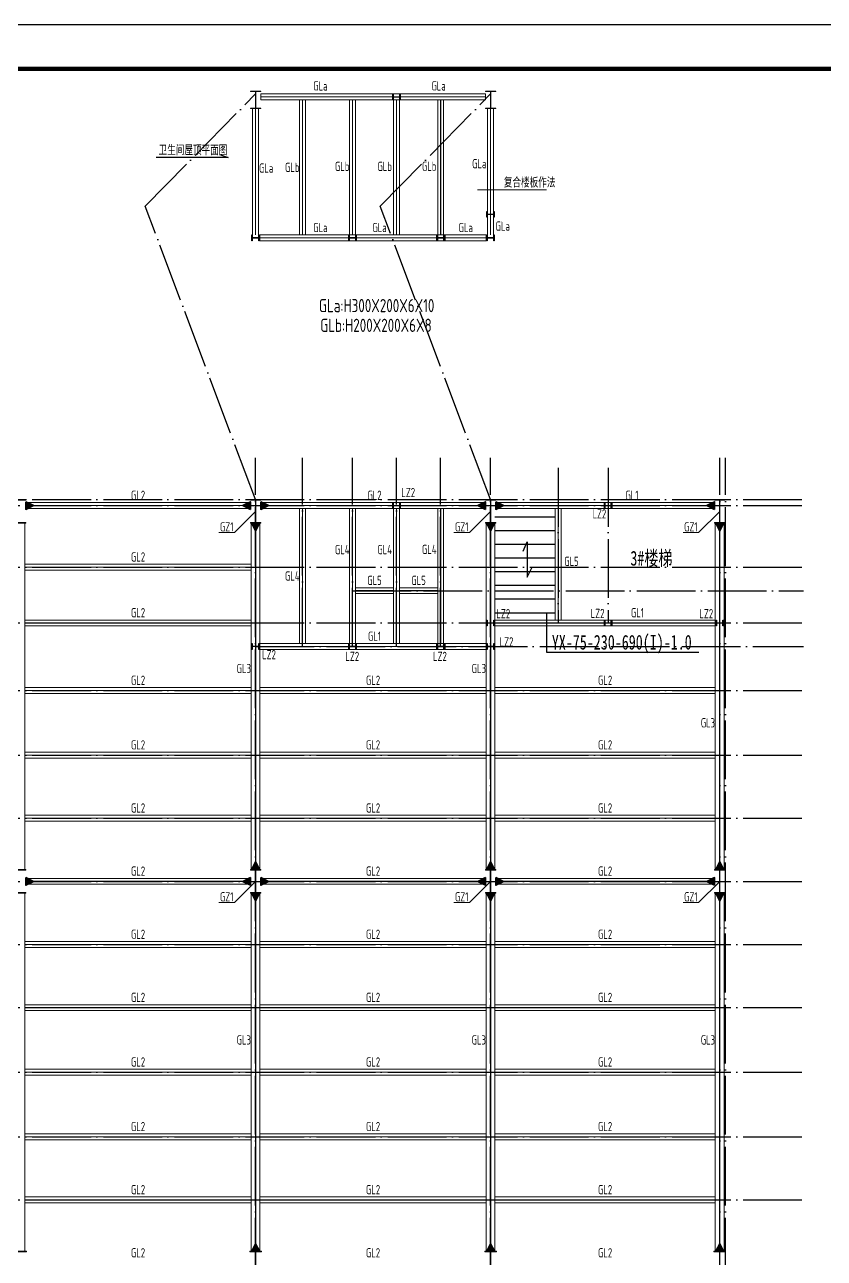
# Model space of a CAD drawing. Extents: x 19118 to 566552, y -1188739 to 92943.
# Drawn here: x 179848 to 207070, y -345099 to -303084 of the extents above; entities that cross this region are included whole.
import ezdxf
from ezdxf.enums import TextEntityAlignment as Align

# ---------------------------------------------------------------- set-up
doc = ezdxf.new("R2010")
doc.units = 0
doc.header["$LTSCALE"] = 1000
doc.header["$MEASUREMENT"] = 0
doc.linetypes.add('DOTE', pattern=[2.42, 2, -0.2, 0.02, -0.2])
doc.linetypes.add('线型2', pattern=[5, 3, -2])
doc.layers.get('0').update_dxf_attribs({"linetype": 'CONTINUOUS'})
for name, color, linetype in [('DOTE', 9, 'DOTE'), ('PUB_TITLE', 4, 'CONTINUOUS'), ('TEXT', 7, 'CONTINUOUS'), ('实线', 4, 'CONTINUOUS')]:
    doc.layers.add(name, color=color, linetype=linetype)
for name, color, linetype, lineweight in [('基础堆坡', 40, 'CONTINUOUS', 25), ('字符标注', 9, 'CONTINUOUS', 18), ('截面标号', 9, 'CONTINUOUS', 35), ('柱_主零件_实线', 51, 'CONTINUOUS', 18), ('梁_主零件_实线', 141, 'CONTINUOUS', 18), ('梁截面名称', 9, 'CONTINUOUS', 18), ('连接标识_刚接符号_梁端', 141, 'CONTINUOUS', 35)]:
    doc.layers.add(name, color=color, linetype=linetype, lineweight=lineweight)
doc.layers.add('柱构件', color=7, linetype='CONTINUOUS', lineweight=25, true_color=0xffff94)
doc.styles.add('PkpmHz', font='Pkpmeng', dxfattribs={"width": 0.7, "bigfont": 'hztxt'})
doc.styles.add('TSSD_Rein', font='atssdeng.shx', dxfattribs={"width": 0.7, "bigfont": 'atssdchn.shx'})
doc.styles.add('宋体', font='SimSun.ttf', dxfattribs={"width": 0.8})

msp = doc.modelspace()

# ---------------------------------------------------------------- hatches: boundary and pattern name
at = {"layer": '连接标识_刚接符号_梁端'}
for points in [[(179883.3, -319330.75), (180143.3, -319460.75), (179883.3, -319590.75)], [(187533.3, -319590.75), (187273.3, -319460.75), (187533.3, -319330.75)], [(187883.3, -319330.75), (188143.3, -319460.75), (187883.3, -319590.75)], [(195533.3, -319590.75), (195273.3, -319460.75), (195533.3, -319330.75)], [(195883.3, -319330.75), (196143.3, -319460.75), (195883.3, -319590.75)], [(203333.3, -319590.75), (203073.3, -319460.75), (203333.3, -319330.75)], [(187838.3, -320060.75), (187708.3, -320320.75), (187578.3, -320060.75)], [(195838.3, -320060.75), (195708.3, -320320.75), (195578.3, -320060.75)], [(203638.3, -320060.75), (203508.3, -320320.75), (203378.3, -320060.75)], [(187578.3, -331860.75), (187708.3, -331600.75), (187838.3, -331860.75)], [(195578.3, -331860.75), (195708.3, -331600.75), (195838.3, -331860.75)], [(203378.3, -331860.75), (203508.3, -331600.75), (203638.3, -331860.75)], [(179883.3, -332130.75), (180143.3, -332260.75), (179883.3, -332390.75)], [(187533.3, -332390.75), (187273.3, -332260.75), (187533.3, -332130.75)], [(187883.3, -332130.75), (188143.3, -332260.75), (187883.3, -332390.75)], [(195533.3, -332390.75), (195273.3, -332260.75), (195533.3, -332130.75)], [(195883.3, -332130.75), (196143.3, -332260.75), (195883.3, -332390.75)], [(203333.3, -332390.75), (203073.3, -332260.75), (203333.3, -332130.75)], [(187838.3, -332660.75), (187708.3, -332920.75), (187578.3, -332660.75)], [(195838.3, -332660.75), (195708.3, -332920.75), (195578.3, -332660.75)], [(203638.3, -332660.75), (203508.3, -332920.75), (203378.3, -332660.75)], [(187578.3, -344860.75), (187708.3, -344600.75), (187838.3, -344860.75)], [(195578.3, -344860.75), (195708.3, -344600.75), (195838.3, -344860.75)], [(203378.3, -344860.75), (203508.3, -344600.75), (203638.3, -344860.75)]]:
    msp.add_hatch(color=256, dxfattribs=at).paths.add_polyline_path(points)

# ---------------------------------------------------------------- linework, layer by layer
for p, q in [((186510.31, -307511.29), (186780.57, -307602.2)), ((186780.57, -307602.2), (184329.91, -307602.2))]:
    msp.add_line(p, q)
at = {"layer": 'DOTE', "color": 8}
for p, q in [((187708.4, -372340.79), (187708.4, -317833.71)), ((189308.3, -324260.75), (189308.3, -317833.71)), ((191008.3, -324260.75), (191008.3, -317833.71)), ((192508.3, -324260.75), (192508.3, -317833.71)), ((194008.3, -324260.75), (194008.3, -317833.71)), ((195708.4, -372340.79), (195708.4, -317833.71)), ((203508.4, -372340.79), (203508.4, -317833.71)), ((203708.4, -372340.79), (203708.4, -317833.71)), ((198008.4, -318180.72), (198008.4, -323460.75)), ((199708.4, -318180.72), (199708.4, -323460.75)), ((97826.88, -319260.75), (206364.14, -319260.75)), ((97826.88, -319460.75), (206364.14, -319460.75)), ((97826.88, -321560.76), (206364.14, -321560.76)), ((191005.3, -322360.75), (206364.14, -322360.75)), ((97826.88, -323460.75), (206364.14, -323460.75)), ((187702.3, -324260.75), (206364.14, -324260.75)), ((97826.88, -325760.75), (206364.14, -325760.75)), ((97826.88, -327960.75), (206364.14, -327960.75)), ((97826.88, -330110.75), (206364.14, -330110.75)), ((97826.88, -332260.75), (206364.14, -332260.75)), ((97826.88, -334410.75), (206364.14, -334410.75)), ((97826.88, -336560.75), (206364.14, -336560.75)), ((97826.88, -338760.75), (206364.14, -338760.75)), ((97826.88, -340960.75), (206364.14, -340960.75)), ((97826.88, -343110.75), (206364.14, -343110.75))]:
    msp.add_line(p, q, dxfattribs=at)
for points in [[(187708.4, -319260.75), (183952.8, -309266.14), (187708.4, -305441.58)], [(195708.49, -319260.75), (191952.9, -309266.14), (195708.49, -305441.58)]]:
    msp.add_lwpolyline(points, dxfattribs=at)
at = {"layer": 'PUB_TITLE'}
msp.add_lwpolyline([(77811.65, -392183.6), (235461.65, -392183.6), (235461.65, -303083.6), (77811.65, -303083.6)], close=True, dxfattribs=at)
at = {"layer": 'PUB_TITLE', "const_width": 150}
msp.add_lwpolyline([(81561.65, -390683.6), (233961.65, -390683.6), (233961.65, -304583.6), (81561.65, -304583.6)], close=True, dxfattribs=at)
at = {"layer": 'TEXT', "lineweight": 5}
msp.add_line((195258.43, -308711.42), (197615.98, -308711.42), dxfattribs=at)
at = {"layer": '基础堆坡'}
for p, q in [((197908.4, -319853.34), (195858.4, -319853.34)), ((197908.4, -320320.31), (195858.4, -320320.31)), ((197908.4, -320787.28), (195858.4, -320787.28)), ((197908.4, -321254.25), (195858.4, -321254.25)), ((197908.4, -321721.22), (195858.4, -321721.22)), ((197908.4, -322188.19), (195858.4, -322188.19)), ((197908.4, -322655.16), (195858.4, -322655.16)), ((197908.4, -323122.13), (195858.4, -323122.13))]:
    msp.add_line(p, q, dxfattribs=at)
msp.add_lwpolyline([(197608.5, -323122.13), (197608.5, -324453.42), (202794.75, -324453.42)], dxfattribs=at)
at = {"layer": '字符标注'}
for p, q in [((187708.3, -319660.75), (186988.25, -320380.8)), ((195708.3, -319660.75), (194988.25, -320380.8)), ((203508.3, -319660.75), (202788.25, -320380.8)), ((186988.25, -320380.8), (186463.25, -320380.8)), ((194988.25, -320380.8), (194463.25, -320380.8)), ((202788.25, -320380.8), (202263.25, -320380.8)), ((187708.3, -332260.75), (186988.25, -332980.8)), ((195708.3, -332260.75), (194988.25, -332980.8)), ((203508.3, -332260.75), (202788.25, -332980.8)), ((186988.25, -332980.8), (186463.25, -332980.8)), ((194988.25, -332980.8), (194463.25, -332980.8)), ((202788.25, -332980.8), (202263.25, -332980.8))]:
    msp.add_line(p, q, dxfattribs=at)
at = {"layer": '字符标注', "const_width": 2}
for points in [[(187709.3, -319660.75, 1), (187707.3, -319660.75, 1)], [(195709.3, -319660.75, 1), (195707.3, -319660.75, 1)], [(203509.3, -319660.75, 1), (203507.3, -319660.75, 1)], [(187709.3, -332260.75, 1), (187707.3, -332260.75, 1)], [(195709.3, -332260.75, 1), (195707.3, -332260.75, 1)], [(203509.3, -332260.75, 1), (203507.3, -332260.75, 1)]]:
    msp.add_lwpolyline(points, format="xyb", close=True, dxfattribs=at)
at = {"layer": '实线'}
msp.add_lwpolyline([(196817.6, -321009.99), (196956.62, -320700.4), (196956.62, -321902.25), (197116.72, -321579.48)], dxfattribs=at)
at = {"layer": '柱_主零件_实线', "ltscale": 20}
for p, q in [((187883.3, -305342.83), (187533.3, -305342.83)), ((187533.3, -305342.83), (187533.3, -305362.83)), ((187533.3, -305362.83), (187883.3, -305362.83)), ((187701.3, -305362.83), (187701.3, -305922.83)), ((187715.3, -305922.83), (187715.3, -305362.83)), ((187883.3, -305362.83), (187883.3, -305342.83)), ((195883.3, -305342.83), (195533.3, -305342.83)), ((195533.3, -305342.83), (195533.3, -305362.83)), ((195533.3, -305362.83), (195883.3, -305362.83)), ((195701.3, -305362.83), (195701.3, -305922.83)), ((195715.3, -305922.83), (195715.3, -305362.83)), ((195883.3, -305362.83), (195883.3, -305342.83)), ((187533.3, -305922.83), (187533.3, -305942.83)), ((187883.3, -305922.83), (187533.3, -305922.83)), ((187533.3, -305942.83), (187883.3, -305942.83)), ((187883.3, -305942.83), (187883.3, -305922.83)), ((195533.3, -305922.83), (195533.3, -305942.83)), ((195883.3, -305922.83), (195533.3, -305922.83)), ((195533.3, -305942.83), (195883.3, -305942.83)), ((195883.3, -305942.83), (195883.3, -305922.83)), ((179883.3, -319260.75), (179533.3, -319260.75)), ((179533.3, -319280.75), (179883.3, -319280.75)), ((179883.3, -319280.75), (179883.3, -319260.75)), ((187883.3, -319260.75), (187533.3, -319260.75)), ((187533.3, -319260.75), (187533.3, -319280.75)), ((187533.3, -319280.75), (187883.3, -319280.75)), ((187701.3, -319280.75), (187701.3, -320040.75)), ((187715.3, -320040.75), (187715.3, -319280.75)), ((187883.3, -319280.75), (187883.3, -319260.75)), ((195883.3, -319260.75), (195533.3, -319260.75)), ((195533.3, -319260.75), (195533.3, -319280.75)), ((195533.3, -319280.75), (195883.3, -319280.75)), ((195701.3, -319280.75), (195701.3, -320040.75)), ((195715.3, -320040.75), (195715.3, -319280.75)), ((195883.3, -319280.75), (195883.3, -319260.75)), ((203683.3, -319260.75), (203333.3, -319260.75)), ((203333.3, -319260.75), (203333.3, -319280.75)), ((203333.3, -319280.75), (203683.3, -319280.75)), ((203501.3, -319280.75), (203501.3, -320040.75)), ((203515.3, -320040.75), (203515.3, -319280.75)), ((203683.3, -319280.75), (203683.3, -319260.75)), ((179883.3, -320040.75), (179533.3, -320040.75)), ((179533.3, -320060.75), (179883.3, -320060.75)), ((179883.3, -320060.75), (179883.3, -320040.75)), ((187533.3, -320040.75), (187533.3, -320060.75)), ((187883.3, -320040.75), (187533.3, -320040.75)), ((187533.3, -320060.75), (187883.3, -320060.75)), ((187883.3, -320060.75), (187883.3, -320040.75)), ((195533.3, -320040.75), (195533.3, -320060.75)), ((195883.3, -320040.75), (195533.3, -320040.75)), ((195533.3, -320060.75), (195883.3, -320060.75)), ((195883.3, -320060.75), (195883.3, -320040.75)), ((203333.3, -320040.75), (203333.3, -320060.75)), ((203683.3, -320040.75), (203333.3, -320040.75)), ((203333.3, -320060.75), (203683.3, -320060.75)), ((203683.3, -320060.75), (203683.3, -320040.75)), ((179883.3, -331860.75), (179533.3, -331860.75)), ((179533.3, -331880.75), (179883.3, -331880.75)), ((179883.3, -331880.75), (179883.3, -331860.75)), ((187883.3, -331860.75), (187533.3, -331860.75)), ((187533.3, -331860.75), (187533.3, -331880.75)), ((187533.3, -331880.75), (187883.3, -331880.75)), ((187701.3, -331880.75), (187701.3, -332640.75)), ((187715.3, -332640.75), (187715.3, -331880.75)), ((187883.3, -331880.75), (187883.3, -331860.75)), ((195883.3, -331860.75), (195533.3, -331860.75)), ((195533.3, -331860.75), (195533.3, -331880.75)), ((195533.3, -331880.75), (195883.3, -331880.75)), ((195701.3, -331880.75), (195701.3, -332640.75)), ((195715.3, -332640.75), (195715.3, -331880.75)), ((195883.3, -331880.75), (195883.3, -331860.75)), ((203683.3, -331860.75), (203333.3, -331860.75)), ((203333.3, -331860.75), (203333.3, -331880.75)), ((203333.3, -331880.75), (203683.3, -331880.75)), ((203501.3, -331880.75), (203501.3, -332640.75)), ((203515.3, -332640.75), (203515.3, -331880.75)), ((203683.3, -331880.75), (203683.3, -331860.75)), ((179883.3, -332640.75), (179533.3, -332640.75)), ((179533.3, -332660.75), (179883.3, -332660.75)), ((179883.3, -332660.75), (179883.3, -332640.75)), ((187533.3, -332640.75), (187533.3, -332660.75)), ((187883.3, -332640.75), (187533.3, -332640.75)), ((187533.3, -332660.75), (187883.3, -332660.75)), ((187883.3, -332660.75), (187883.3, -332640.75)), ((195533.3, -332640.75), (195533.3, -332660.75)), ((195883.3, -332640.75), (195533.3, -332640.75)), ((195533.3, -332660.75), (195883.3, -332660.75)), ((195883.3, -332660.75), (195883.3, -332640.75)), ((203333.3, -332640.75), (203333.3, -332660.75)), ((203683.3, -332640.75), (203333.3, -332640.75)), ((203333.3, -332660.75), (203683.3, -332660.75)), ((203683.3, -332660.75), (203683.3, -332640.75)), ((179908.3, -344860.75), (179508.3, -344860.75)), ((179508.3, -344880.75), (179908.3, -344880.75)), ((179908.3, -344880.75), (179908.3, -344860.75)), ((187908.3, -344860.75), (187508.3, -344860.75)), ((187508.3, -344860.75), (187508.3, -344880.75)), ((187508.3, -344880.75), (187908.3, -344880.75)), ((187701.3, -344880.75), (187701.3, -345640.75)), ((187715.3, -345640.75), (187715.3, -344880.75)), ((187908.3, -344880.75), (187908.3, -344860.75)), ((195908.3, -344860.75), (195508.3, -344860.75)), ((195508.3, -344860.75), (195508.3, -344880.75)), ((195508.3, -344880.75), (195908.3, -344880.75)), ((195701.3, -344880.75), (195701.3, -345640.75)), ((195715.3, -345640.75), (195715.3, -344880.75)), ((195908.3, -344880.75), (195908.3, -344860.75)), ((203708.3, -344860.75), (203308.3, -344860.75)), ((203308.3, -344860.75), (203308.3, -344880.75)), ((203308.3, -344880.75), (203708.3, -344880.75)), ((203501.3, -344880.75), (203501.3, -345640.75)), ((203515.3, -345640.75), (203515.3, -344880.75)), ((203708.3, -344880.75), (203708.3, -344860.75))]:
    msp.add_line(p, q, dxfattribs=at)
at = {"layer": '柱构件'}
for p, q in [((192383.3, -305642.84), (192383.3, -305442.83)), ((192383.3, -305442.83), (192397.3, -305442.83)), ((192397.3, -305442.83), (192397.3, -305642.84)), ((192619.3, -305442.83), (192633.3, -305442.83)), ((192619.3, -305642.84), (192619.3, -305442.83)), ((192633.3, -305442.83), (192633.3, -305642.84)), ((192397.3, -305642.84), (192383.3, -305642.84)), ((192397.3, -305537.83), (192619.3, -305537.83)), ((192619.3, -305547.84), (192397.3, -305547.84)), ((192633.3, -305642.84), (192619.3, -305642.84)), ((195583.39, -309642.84), (195583.39, -309442.83)), ((195583.39, -309442.83), (195597.4, -309442.83)), ((195597.4, -309642.84), (195583.39, -309642.84)), ((195597.4, -309442.83), (195597.4, -309642.84)), ((195597.4, -309537.83), (195819.4, -309537.83)), ((195819.4, -309547.84), (195597.4, -309547.84)), ((195819.4, -309442.83), (195833.39, -309442.83)), ((195819.4, -309642.84), (195819.4, -309442.83)), ((195833.39, -309642.84), (195819.4, -309642.84)), ((195833.39, -309442.83), (195833.39, -309642.84)), ((187583.39, -310442.84), (187583.39, -310242.83)), ((187583.39, -310242.83), (187597.4, -310242.83)), ((187597.4, -310442.84), (187583.39, -310442.84)), ((187597.4, -310242.83), (187597.4, -310442.84)), ((187597.4, -310337.83), (187819.4, -310337.83)), ((187819.4, -310347.84), (187597.4, -310347.84)), ((187819.4, -310242.83), (187833.39, -310242.83)), ((187819.4, -310442.84), (187819.4, -310242.83)), ((187833.39, -310442.84), (187819.4, -310442.84)), ((187833.39, -310242.83), (187833.39, -310442.84)), ((190883.3, -310442.84), (190883.3, -310242.83)), ((190883.3, -310242.83), (190897.3, -310242.83)), ((190897.3, -310442.84), (190883.3, -310442.84)), ((190897.3, -310242.83), (190897.3, -310442.84)), ((190897.3, -310337.83), (191119.3, -310337.83)), ((191119.3, -310347.84), (190897.3, -310347.84)), ((191119.3, -310242.83), (191133.3, -310242.83)), ((191119.3, -310442.84), (191119.3, -310242.83)), ((191133.3, -310442.84), (191119.3, -310442.84)), ((191133.3, -310242.83), (191133.3, -310442.84)), ((193883.3, -310442.84), (193883.3, -310242.83)), ((193883.3, -310242.83), (193897.3, -310242.83)), ((193897.3, -310442.84), (193883.3, -310442.84)), ((193897.3, -310242.83), (193897.3, -310442.84)), ((193897.3, -310337.83), (194119.3, -310337.83)), ((194119.3, -310347.84), (193897.3, -310347.84)), ((194119.3, -310242.83), (194133.3, -310242.83)), ((194119.3, -310442.84), (194119.3, -310242.83)), ((194133.3, -310442.84), (194119.3, -310442.84)), ((194133.3, -310242.83), (194133.3, -310442.84)), ((195583.39, -310442.84), (195583.39, -310242.83)), ((195583.39, -310242.83), (195597.4, -310242.83)), ((195597.4, -310442.84), (195583.39, -310442.84)), ((195597.4, -310242.83), (195597.4, -310442.84)), ((195597.4, -310337.83), (195819.4, -310337.83)), ((195819.4, -310347.84), (195597.4, -310347.84)), ((195819.4, -310242.83), (195833.39, -310242.83)), ((195819.4, -310442.84), (195819.4, -310242.83)), ((195833.39, -310442.84), (195819.4, -310442.84)), ((195833.39, -310242.83), (195833.39, -310442.84)), ((192383.3, -319560.75), (192383.3, -319360.75)), ((192383.3, -319360.75), (192397.3, -319360.75)), ((192397.3, -319560.75), (192383.3, -319560.75)), ((192397.3, -319360.75), (192397.3, -319560.75)), ((192397.3, -319455.75), (192619.3, -319455.75)), ((192619.3, -319465.75), (192397.3, -319465.75)), ((192619.3, -319360.75), (192633.3, -319360.75)), ((192619.3, -319560.75), (192619.3, -319360.75)), ((192633.3, -319560.75), (192619.3, -319560.75)), ((192633.3, -319360.75), (192633.3, -319560.75)), ((199583.39, -319560.75), (199583.39, -319360.75)), ((199583.39, -319360.75), (199597.4, -319360.75)), ((199597.4, -319560.75), (199583.39, -319560.75)), ((199597.4, -319360.75), (199597.4, -319560.75)), ((199597.4, -319455.75), (199819.4, -319455.75)), ((199819.4, -319465.75), (199597.4, -319465.75)), ((199819.4, -319360.75), (199833.39, -319360.75)), ((199819.4, -319560.75), (199819.4, -319360.75)), ((199833.39, -319560.75), (199819.4, -319560.75)), ((199833.39, -319360.75), (199833.39, -319560.75)), ((195583.39, -323560.75), (195583.39, -323360.75)), ((195583.39, -323360.75), (195597.4, -323360.75)), ((195597.4, -323360.75), (195597.4, -323560.75)), ((195597.4, -323455.75), (195819.4, -323455.75)), ((195819.4, -323465.75), (195597.4, -323465.75)), ((195819.4, -323360.75), (195833.39, -323360.75)), ((195819.4, -323560.75), (195819.4, -323360.75)), ((195833.39, -323360.75), (195833.39, -323560.75)), ((199583.39, -323560.75), (199583.39, -323360.75)), ((199583.39, -323360.75), (199597.4, -323360.75)), ((199597.4, -323360.75), (199597.4, -323560.75)), ((199597.4, -323455.75), (199819.4, -323455.75)), ((199819.4, -323465.75), (199597.4, -323465.75)), ((199819.4, -323360.75), (199833.39, -323360.75)), ((199819.4, -323560.75), (199819.4, -323360.75)), ((199833.39, -323360.75), (199833.39, -323560.75)), ((203383.39, -323560.75), (203383.39, -323360.75)), ((203383.39, -323360.75), (203397.4, -323360.75)), ((203397.4, -323360.75), (203397.4, -323560.75)), ((203397.4, -323455.75), (203619.4, -323455.75)), ((203619.4, -323465.75), (203397.4, -323465.75)), ((203619.4, -323360.75), (203633.39, -323360.75)), ((203619.4, -323560.75), (203619.4, -323360.75)), ((203633.39, -323360.75), (203633.39, -323560.75)), ((195597.4, -323560.75), (195583.39, -323560.75)), ((195833.39, -323560.75), (195819.4, -323560.75)), ((199597.4, -323560.75), (199583.39, -323560.75)), ((199833.39, -323560.75), (199819.4, -323560.75)), ((203397.4, -323560.75), (203383.39, -323560.75)), ((203633.39, -323560.75), (203619.4, -323560.75)), ((187583.39, -324360.75), (187583.39, -324160.75)), ((187583.39, -324160.75), (187597.4, -324160.75)), ((187597.4, -324360.75), (187583.39, -324360.75)), ((187597.4, -324160.75), (187597.4, -324360.75)), ((187597.4, -324255.75), (187819.4, -324255.75)), ((187819.4, -324265.75), (187597.4, -324265.75)), ((187819.4, -324160.75), (187833.39, -324160.75)), ((187819.4, -324360.75), (187819.4, -324160.75)), ((187833.39, -324360.75), (187819.4, -324360.75)), ((187833.39, -324160.75), (187833.39, -324360.75)), ((190883.3, -324360.75), (190883.3, -324160.75)), ((190883.3, -324160.75), (190897.3, -324160.75)), ((190897.3, -324360.75), (190883.3, -324360.75)), ((190897.3, -324160.75), (190897.3, -324360.75)), ((190897.3, -324255.75), (191119.3, -324255.75)), ((191119.3, -324265.75), (190897.3, -324265.75)), ((191119.3, -324160.75), (191133.3, -324160.75)), ((191119.3, -324360.75), (191119.3, -324160.75)), ((191133.3, -324360.75), (191119.3, -324360.75)), ((191133.3, -324160.75), (191133.3, -324360.75)), ((193883.3, -324360.75), (193883.3, -324160.75)), ((193883.3, -324160.75), (193897.3, -324160.75)), ((193897.3, -324360.75), (193883.3, -324360.75)), ((193897.3, -324160.75), (193897.3, -324360.75)), ((193897.3, -324255.75), (194119.3, -324255.75)), ((194119.3, -324265.75), (193897.3, -324265.75)), ((194119.3, -324160.75), (194133.3, -324160.75)), ((194119.3, -324360.75), (194119.3, -324160.75)), ((194133.3, -324360.75), (194119.3, -324360.75)), ((194133.3, -324160.75), (194133.3, -324360.75)), ((195583.39, -324360.75), (195583.39, -324160.75)), ((195583.39, -324160.75), (195597.4, -324160.75)), ((195597.4, -324360.75), (195583.39, -324360.75)), ((195597.4, -324160.75), (195597.4, -324360.75)), ((195597.4, -324255.75), (195819.4, -324255.75)), ((195819.4, -324265.75), (195597.4, -324265.75)), ((195819.4, -324160.75), (195833.39, -324160.75)), ((195819.4, -324360.75), (195819.4, -324160.75)), ((195833.39, -324360.75), (195819.4, -324360.75)), ((195833.39, -324160.75), (195833.39, -324360.75))]:
    msp.add_line(p, q, dxfattribs=at)
at = {"layer": '梁_主零件_实线', "ltscale": 20}
for p, q in [((195533.3, -305442.83), (187883.3, -305442.83)), ((187883.3, -305642.83), (187883.3, -305442.83)), ((192408.3, -305442.83), (192608.3, -305442.83)), ((195533.3, -305442.83), (195533.3, -305642.83)), ((187883.3, -305539.83), (195533.3, -305539.83)), ((187883.3, -305545.83), (195533.3, -305545.83)), ((187883.3, -305642.83), (195533.3, -305642.83)), ((189408.3, -305642.83), (189208.3, -305642.83)), ((189208.3, -305642.83), (189208.3, -310242.83)), ((189408.3, -310242.83), (189408.3, -305642.83)), ((191108.3, -305642.83), (190908.3, -305642.83)), ((190908.3, -305642.83), (190908.3, -310242.83)), ((191108.3, -310242.83), (191108.3, -305642.83)), ((192608.3, -305642.83), (192408.3, -305642.83)), ((192408.3, -305642.83), (192408.3, -310242.83)), ((192608.3, -310242.83), (192608.3, -305642.83)), ((194108.3, -305642.83), (193908.3, -305642.83)), ((193908.3, -305642.83), (193908.3, -310242.83)), ((194108.3, -310242.83), (194108.3, -305642.83)), ((187608.4, -305942.83), (187608.4, -310242.83)), ((187808.4, -310242.83), (187808.4, -305942.83)), ((195858.3, -305942.83), (195558.3, -305942.83)), ((195608.4, -305942.83), (195608.4, -310242.83)), ((195808.4, -310242.83), (195808.4, -305942.83)), ((187858.3, -310242.83), (187858.3, -310442.83)), ((195558.3, -310242.83), (187858.3, -310242.83)), ((187858.3, -310442.83), (195558.3, -310442.83)), ((189208.3, -310242.83), (189408.3, -310242.83)), ((190908.3, -310242.83), (191108.3, -310242.83)), ((192408.3, -310242.83), (192608.3, -310242.83)), ((193908.3, -310242.83), (194108.3, -310242.83)), ((194158.21, -310242.83), (194158.21, -310442.83)), ((195558.3, -310442.83), (195558.3, -310242.83)), ((179883.3, -319360.75), (179883.3, -319560.75)), ((187533.3, -319360.75), (179883.3, -319360.75)), ((179883.3, -319560.75), (187533.3, -319560.75)), ((187533.3, -319560.75), (187533.3, -319360.75)), ((187883.3, -319360.75), (187883.3, -319560.75)), ((195533.3, -319360.75), (187883.3, -319360.75)), ((187883.3, -319560.75), (195533.3, -319560.75)), ((189408.3, -319560.75), (189208.3, -319560.75)), ((189208.3, -319560.75), (189208.3, -324160.75)), ((189408.3, -324160.75), (189408.3, -319560.75)), ((191108.3, -319560.75), (190908.3, -319560.75)), ((190908.3, -319560.75), (190908.3, -324160.75)), ((191108.3, -324160.75), (191108.3, -319560.75)), ((192408.3, -319360.75), (192608.3, -319360.75)), ((192608.3, -319560.75), (192408.3, -319560.75)), ((192408.3, -319560.75), (192408.3, -324160.75)), ((192608.3, -324160.75), (192608.3, -319560.75)), ((194108.3, -319560.75), (193908.3, -319560.75)), ((193908.3, -319560.75), (193908.3, -324160.75)), ((194108.3, -324160.75), (194108.3, -319560.75)), ((195533.3, -319560.75), (195533.3, -319360.75)), ((195883.3, -319360.75), (195883.3, -319560.75)), ((203333.3, -319360.75), (195883.3, -319360.75)), ((195883.3, -319560.75), (203333.3, -319560.75)), ((197908.4, -319560.75), (197908.4, -323360.75)), ((198108.4, -323360.75), (198108.4, -319560.75)), ((203333.3, -319560.75), (203333.3, -319360.75)), ((179858.3, -320060.75), (179558.3, -320060.75)), ((179858.3, -331860.75), (179858.3, -320060.75)), ((187858.3, -320060.75), (187558.3, -320060.75)), ((187558.3, -320060.75), (187558.3, -331860.75)), ((187858.3, -331860.75), (187858.3, -320060.75)), ((195858.3, -320060.75), (195558.3, -320060.75)), ((195558.3, -320060.75), (195558.3, -331860.75)), ((195858.3, -331860.75), (195858.3, -320060.75)), ((203658.3, -320060.75), (203358.3, -320060.75)), ((203358.3, -320060.75), (203358.3, -331860.75)), ((203658.3, -331860.75), (203658.3, -320060.75)), ((179858.3, -321460.75), (179858.3, -321660.75)), ((187558.3, -321460.75), (179858.3, -321460.75)), ((179858.3, -321660.75), (187558.3, -321660.75)), ((187558.3, -321660.75), (187558.3, -321460.75)), ((191108.3, -322260.75), (191108.3, -322460.75)), ((192408.3, -322260.75), (191108.3, -322260.75)), ((192408.3, -322460.75), (192408.3, -322260.75)), ((192608.3, -322260.75), (192608.3, -322460.75)), ((193908.3, -322260.75), (192608.3, -322260.75)), ((193908.3, -322460.75), (193908.3, -322260.75)), ((191108.3, -322460.75), (192408.3, -322460.75)), ((192608.3, -322460.75), (193908.3, -322460.75)), ((179858.3, -323360.75), (179858.3, -323560.75)), ((187558.3, -323360.75), (179858.3, -323360.75)), ((187558.3, -323560.75), (187558.3, -323360.75)), ((198008.4, -323360.75), (195858.3, -323360.75)), ((203358.3, -323360.75), (198008.4, -323360.75)), ((179858.3, -323560.75), (187558.3, -323560.75)), ((195858.3, -323560.75), (198008.4, -323560.75)), ((198008.4, -323560.75), (203358.3, -323560.75)), ((187858.3, -324160.75), (187858.3, -324360.75)), ((195558.3, -324160.75), (187858.3, -324160.75)), ((187858.3, -324360.75), (195558.3, -324360.75)), ((189208.3, -324160.75), (189408.3, -324160.75)), ((190908.3, -324160.75), (191108.3, -324160.75)), ((192408.3, -324160.75), (192608.3, -324160.75)), ((193908.3, -324160.75), (194108.3, -324160.75)), ((194158.21, -324160.75), (194158.21, -324360.75)), ((195558.3, -324360.75), (195558.3, -324160.75)), ((179858.3, -325660.75), (179858.3, -325860.75)), ((187558.3, -325660.75), (179858.3, -325660.75)), ((179858.3, -325860.75), (187558.3, -325860.75)), ((187558.3, -325860.75), (187558.3, -325660.75)), ((187858.3, -325660.75), (187858.3, -325860.75)), ((195558.3, -325660.75), (187858.3, -325660.75)), ((187858.3, -325860.75), (195558.3, -325860.75)), ((195558.3, -325860.75), (195558.3, -325660.75)), ((195858.3, -325660.75), (195858.3, -325860.75)), ((203358.3, -325660.75), (195858.3, -325660.75)), ((195858.3, -325860.75), (203358.3, -325860.75)), ((203358.3, -325860.75), (203358.3, -325660.75)), ((179858.3, -327860.75), (179858.3, -328060.75)), ((187558.3, -327860.75), (179858.3, -327860.75)), ((179858.3, -328060.75), (187558.3, -328060.75)), ((187558.3, -328060.75), (187558.3, -327860.75)), ((187858.3, -327860.75), (187858.3, -328060.75)), ((195558.3, -327860.75), (187858.3, -327860.75)), ((187858.3, -328060.75), (195558.3, -328060.75)), ((195558.3, -328060.75), (195558.3, -327860.75)), ((195858.3, -327860.75), (195858.3, -328060.75)), ((203358.3, -327860.75), (195858.3, -327860.75)), ((195858.3, -328060.75), (203358.3, -328060.75)), ((203358.3, -328060.75), (203358.3, -327860.75)), ((179858.3, -330010.75), (179858.3, -330210.75)), ((179858.3, -330010.75), (187558.3, -330010.75)), ((179858.3, -330210.75), (187558.3, -330210.75)), ((187558.3, -330210.75), (187558.3, -330010.75)), ((187858.3, -330010.75), (187858.3, -330210.75)), ((195558.3, -330010.75), (187858.3, -330010.75)), ((187858.3, -330210.75), (195558.3, -330210.75)), ((195558.3, -330210.75), (195558.3, -330010.75)), ((195858.3, -330010.75), (195858.3, -330210.75)), ((203358.3, -330010.75), (195858.3, -330010.75)), ((195858.3, -330210.75), (203358.3, -330210.75)), ((203358.3, -330210.75), (203358.3, -330010.75)), ((179558.3, -331860.75), (179858.3, -331860.75)), ((187558.3, -331860.75), (187858.3, -331860.75)), ((195558.3, -331860.75), (195858.3, -331860.75)), ((203358.3, -331860.75), (203658.3, -331860.75)), ((179883.3, -332160.75), (179883.3, -332360.75)), ((187533.3, -332160.75), (179883.3, -332160.75)), ((187533.3, -332360.75), (187533.3, -332160.75)), ((187883.3, -332160.75), (187883.3, -332360.75)), ((195533.3, -332160.75), (187883.3, -332160.75)), ((195533.3, -332360.75), (195533.3, -332160.75)), ((195883.3, -332160.75), (195883.3, -332360.75)), ((203333.3, -332160.75), (195883.3, -332160.75)), ((203333.3, -332360.75), (203333.3, -332160.75)), ((179858.3, -332660.75), (179558.3, -332660.75)), ((179858.3, -344860.75), (179858.3, -332660.75)), ((179883.3, -332360.75), (187533.3, -332360.75)), ((187858.3, -332660.75), (187558.3, -332660.75)), ((187558.3, -332660.75), (187558.3, -344860.75)), ((187858.3, -344860.75), (187858.3, -332660.75)), ((187883.3, -332360.75), (195533.3, -332360.75)), ((195858.3, -332660.75), (195558.3, -332660.75)), ((195558.3, -332660.75), (195558.3, -344860.75)), ((195858.3, -344860.75), (195858.3, -332660.75)), ((195883.3, -332360.75), (203333.3, -332360.75)), ((203658.3, -332660.75), (203358.3, -332660.75)), ((203358.3, -332660.75), (203358.3, -344860.75)), ((203658.3, -344860.75), (203658.3, -332660.75)), ((179858.3, -334310.75), (179858.3, -334510.75)), ((187558.3, -334310.75), (179858.3, -334310.75)), ((187558.3, -334510.75), (187558.3, -334310.75)), ((187858.3, -334310.75), (187858.3, -334510.75)), ((195558.3, -334310.75), (187858.3, -334310.75)), ((195558.3, -334510.75), (195558.3, -334310.75)), ((195858.3, -334310.75), (195858.3, -334510.75)), ((203358.3, -334310.75), (195858.3, -334310.75)), ((203358.3, -334510.75), (203358.3, -334310.75)), ((179858.3, -334510.75), (187558.3, -334510.75)), ((187858.3, -334510.75), (195558.3, -334510.75)), ((195858.3, -334510.75), (203358.3, -334510.75)), ((179858.3, -336460.75), (179858.3, -336660.75)), ((187558.3, -336460.75), (179858.3, -336460.75)), ((187558.3, -336660.75), (187558.3, -336460.75)), ((187858.3, -336460.75), (187858.3, -336660.75)), ((195558.3, -336460.75), (187858.3, -336460.75)), ((195558.3, -336660.75), (195558.3, -336460.75)), ((195858.3, -336460.75), (195858.3, -336660.75)), ((203358.3, -336460.75), (195858.3, -336460.75)), ((203358.3, -336660.75), (203358.3, -336460.75)), ((179858.3, -336660.75), (187558.3, -336660.75)), ((187858.3, -336660.75), (195558.3, -336660.75)), ((195858.3, -336660.75), (203358.3, -336660.75)), ((179858.3, -338660.75), (179858.3, -338860.75)), ((187558.3, -338660.75), (179858.3, -338660.75)), ((179858.3, -338860.75), (187558.3, -338860.75)), ((187558.3, -338860.75), (187558.3, -338660.75)), ((187858.3, -338660.75), (187858.3, -338860.75)), ((195558.3, -338660.75), (187858.3, -338660.75)), ((187858.3, -338860.75), (195558.3, -338860.75)), ((195558.3, -338860.75), (195558.3, -338660.75)), ((195858.3, -338660.75), (195858.3, -338860.75)), ((203358.3, -338660.75), (195858.3, -338660.75)), ((195858.3, -338860.75), (203358.3, -338860.75)), ((203358.3, -338860.75), (203358.3, -338660.75)), ((179858.3, -340860.75), (179858.3, -341060.75)), ((187558.3, -340860.75), (179858.3, -340860.75)), ((179858.3, -341060.75), (187558.3, -341060.75)), ((187558.3, -341060.75), (187558.3, -340860.75)), ((187858.3, -340860.75), (187858.3, -341060.75)), ((195558.3, -340860.75), (187858.3, -340860.75)), ((187858.3, -341060.75), (195558.3, -341060.75)), ((195558.3, -341060.75), (195558.3, -340860.75)), ((195858.3, -340860.75), (195858.3, -341060.75)), ((203358.3, -340860.75), (195858.3, -340860.75)), ((195858.3, -341060.75), (203358.3, -341060.75)), ((203358.3, -341060.75), (203358.3, -340860.75)), ((179858.3, -343010.75), (179858.3, -343210.75)), ((187558.3, -343010.75), (179858.3, -343010.75)), ((179858.3, -343210.75), (187558.3, -343210.75)), ((187558.3, -343210.75), (187558.3, -343010.75)), ((187858.3, -343010.75), (187858.3, -343210.75)), ((195558.3, -343010.75), (187858.3, -343010.75)), ((187858.3, -343210.75), (195558.3, -343210.75)), ((195558.3, -343210.75), (195558.3, -343010.75)), ((195858.3, -343010.75), (195858.3, -343210.75)), ((195858.3, -343010.75), (203358.3, -343010.75)), ((195858.3, -343210.75), (203358.3, -343210.75)), ((203358.3, -343210.75), (203358.3, -343010.75)), ((179558.3, -344860.75), (179858.3, -344860.75)), ((187558.3, -344860.75), (187858.3, -344860.75)), ((195558.3, -344860.75), (195858.3, -344860.75)), ((203358.3, -344860.75), (203658.3, -344860.75))]:
    msp.add_line(p, q, dxfattribs=at)
at = {"layer": '梁_主零件_实线', "linetype": '线型2', "ltscale": 20}
for p, q in [((189305.3, -310242.83), (189305.3, -305642.83)), ((189311.3, -310242.83), (189311.3, -305642.83)), ((191005.3, -310242.83), (191005.3, -305642.83)), ((191011.3, -310242.83), (191011.3, -305642.83)), ((192505.3, -310242.83), (192505.3, -305642.83)), ((192511.3, -310242.83), (192511.3, -305642.83)), ((194005.3, -310242.83), (194005.3, -305642.83)), ((194011.3, -310242.83), (194011.3, -305642.83)), ((187705.4, -310242.83), (187705.4, -305942.83)), ((187711.39, -310242.83), (187711.39, -305942.83)), ((195705.4, -310242.83), (195705.4, -305942.83)), ((195711.39, -310242.83), (195711.39, -305942.83)), ((187858.3, -310338.83), (195558.3, -310338.83)), ((187858.3, -310346.83), (195558.3, -310346.83)), ((179883.3, -319457.74), (187533.3, -319457.74)), ((179883.3, -319463.74), (187533.3, -319463.74)), ((187883.3, -319457.74), (195533.3, -319457.74)), ((187883.3, -319463.74), (195533.3, -319463.74)), ((189305.3, -324160.75), (189305.3, -319560.75)), ((189311.3, -324160.75), (189311.3, -319560.75)), ((191005.3, -324160.75), (191005.3, -319560.75)), ((191011.3, -324160.75), (191011.3, -319560.75)), ((192505.3, -324160.75), (192505.3, -319560.75)), ((192511.3, -324160.75), (192511.3, -319560.75)), ((194005.3, -324160.75), (194005.3, -319560.75)), ((194011.3, -324160.75), (194011.3, -319560.75)), ((195883.3, -319456.75), (203333.3, -319456.75)), ((195883.3, -319464.75), (203333.3, -319464.75)), ((198005.4, -323360.75), (198005.4, -319560.75)), ((198011.39, -323360.75), (198011.39, -319560.75)), ((187702.3, -331860.75), (187702.3, -320060.75)), ((187714.3, -331860.75), (187714.3, -320060.75)), ((195702.3, -331860.75), (195702.3, -320060.75)), ((195714.3, -331860.75), (195714.3, -320060.75)), ((203502.3, -331860.75), (203502.3, -320060.75)), ((203514.3, -331860.75), (203514.3, -320060.75)), ((179858.3, -321557.74), (187558.3, -321557.74)), ((179858.3, -321563.74), (187558.3, -321563.74)), ((191108.3, -322357.75), (192408.3, -322357.75)), ((191108.3, -322363.75), (192408.3, -322363.75)), ((192608.3, -322357.75), (193908.3, -322357.75)), ((192608.3, -322363.75), (193908.3, -322363.75)), ((179858.3, -323457.75), (187558.3, -323457.75)), ((179858.3, -323463.75), (187558.3, -323463.75)), ((195858.3, -323456.75), (198008.4, -323456.75)), ((195858.3, -323464.75), (198008.4, -323464.75)), ((198008.4, -323456.75), (203358.3, -323456.75)), ((198008.4, -323464.75), (203358.3, -323464.75)), ((187858.3, -324256.75), (195558.3, -324256.75)), ((187858.3, -324264.75), (195558.3, -324264.75)), ((179858.3, -325757.75), (187558.3, -325757.75)), ((179858.3, -325763.75), (187558.3, -325763.75)), ((187858.3, -325757.75), (195558.3, -325757.75)), ((187858.3, -325763.75), (195558.3, -325763.75)), ((195858.3, -325757.75), (203358.3, -325757.75)), ((195858.3, -325763.75), (203358.3, -325763.75)), ((179858.3, -327957.75), (187558.3, -327957.75)), ((179858.3, -327963.75), (187558.3, -327963.75)), ((187858.3, -327957.75), (195558.3, -327957.75)), ((187858.3, -327963.75), (195558.3, -327963.75)), ((195858.3, -327957.75), (203358.3, -327957.75)), ((195858.3, -327963.75), (203358.3, -327963.75)), ((179858.3, -330107.75), (187558.3, -330107.75)), ((179858.3, -330113.75), (187558.3, -330113.75)), ((187858.3, -330107.75), (195558.3, -330107.75)), ((187858.3, -330113.75), (195558.3, -330113.75)), ((195858.3, -330107.75), (203358.3, -330107.75)), ((195858.3, -330113.75), (203358.3, -330113.75)), ((179883.3, -332257.75), (187533.3, -332257.75)), ((179883.3, -332263.75), (187533.3, -332263.75)), ((187883.3, -332257.75), (195533.3, -332257.75)), ((187883.3, -332263.75), (195533.3, -332263.75)), ((195883.3, -332257.75), (203333.3, -332257.75)), ((195883.3, -332263.75), (203333.3, -332263.75)), ((187702.3, -344860.75), (187702.3, -332660.75)), ((187714.3, -344860.75), (187714.3, -332660.75)), ((195702.3, -344860.75), (195702.3, -332660.75)), ((195714.3, -344860.75), (195714.3, -332660.75)), ((203502.3, -344860.75), (203502.3, -332660.75)), ((203514.3, -344860.75), (203514.3, -332660.75)), ((179858.3, -334407.75), (187558.3, -334407.75)), ((179858.3, -334413.75), (187558.3, -334413.75)), ((187858.3, -334407.75), (195558.3, -334407.75)), ((187858.3, -334413.75), (195558.3, -334413.75)), ((195858.3, -334407.75), (203358.3, -334407.75)), ((195858.3, -334413.75), (203358.3, -334413.75)), ((179858.3, -336557.75), (187558.3, -336557.75)), ((179858.3, -336563.75), (187558.3, -336563.75)), ((187858.3, -336557.75), (195558.3, -336557.75)), ((187858.3, -336563.75), (195558.3, -336563.75)), ((195858.3, -336557.75), (203358.3, -336557.75)), ((195858.3, -336563.75), (203358.3, -336563.75)), ((179858.3, -338757.75), (187558.3, -338757.75)), ((179858.3, -338763.75), (187558.3, -338763.75)), ((187858.3, -338757.75), (195558.3, -338757.75)), ((187858.3, -338763.75), (195558.3, -338763.75)), ((195858.3, -338757.75), (203358.3, -338757.75)), ((195858.3, -338763.75), (203358.3, -338763.75)), ((179858.3, -340957.75), (187558.3, -340957.75)), ((179858.3, -340963.75), (187558.3, -340963.75)), ((187858.3, -340957.75), (195558.3, -340957.75)), ((187858.3, -340963.75), (195558.3, -340963.75)), ((195858.3, -340957.75), (203358.3, -340957.75)), ((195858.3, -340963.75), (203358.3, -340963.75)), ((179858.3, -343107.75), (187558.3, -343107.75)), ((179858.3, -343113.75), (187558.3, -343113.75)), ((187858.3, -343107.75), (195558.3, -343107.75)), ((187858.3, -343113.75), (195558.3, -343113.75)), ((195858.3, -343107.75), (203358.3, -343107.75)), ((195858.3, -343113.75), (203358.3, -343113.75))]:
    msp.add_line(p, q, dxfattribs=at)
at = {"layer": '连接标识_刚接符号_梁端', "linetype": 'Continuous'}
for points in [[(179883.3, -319330.75), (180143.3, -319460.75), (179883.3, -319590.75)], [(187533.3, -319590.75), (187273.3, -319460.75), (187533.3, -319330.75)], [(187883.3, -319330.75), (188143.3, -319460.75), (187883.3, -319590.75)], [(195533.3, -319590.75), (195273.3, -319460.75), (195533.3, -319330.75)], [(195883.3, -319330.75), (196143.3, -319460.75), (195883.3, -319590.75)], [(203333.3, -319590.75), (203073.3, -319460.75), (203333.3, -319330.75)], [(187838.3, -320060.75), (187708.3, -320320.75), (187578.3, -320060.75)], [(195838.3, -320060.75), (195708.3, -320320.75), (195578.3, -320060.75)], [(203638.3, -320060.75), (203508.3, -320320.75), (203378.3, -320060.75)], [(187578.3, -331860.75), (187708.3, -331600.75), (187838.3, -331860.75)], [(195578.3, -331860.75), (195708.3, -331600.75), (195838.3, -331860.75)], [(203378.3, -331860.75), (203508.3, -331600.75), (203638.3, -331860.75)], [(179883.3, -332130.75), (180143.3, -332260.75), (179883.3, -332390.75)], [(187533.3, -332390.75), (187273.3, -332260.75), (187533.3, -332130.75)], [(187883.3, -332130.75), (188143.3, -332260.75), (187883.3, -332390.75)], [(195533.3, -332390.75), (195273.3, -332260.75), (195533.3, -332130.75)], [(195883.3, -332130.75), (196143.3, -332260.75), (195883.3, -332390.75)], [(203333.3, -332390.75), (203073.3, -332260.75), (203333.3, -332130.75)], [(187838.3, -332660.75), (187708.3, -332920.75), (187578.3, -332660.75)], [(195838.3, -332660.75), (195708.3, -332920.75), (195578.3, -332660.75)], [(203638.3, -332660.75), (203508.3, -332920.75), (203378.3, -332660.75)], [(187578.3, -344860.75), (187708.3, -344600.75), (187838.3, -344860.75)], [(195578.3, -344860.75), (195708.3, -344600.75), (195838.3, -344860.75)], [(203378.3, -344860.75), (203508.3, -344600.75), (203638.3, -344860.75)]]:
    msp.add_lwpolyline(points, close=True, dxfattribs=at)

# ---------------------------------------------------------------- texts
at = {"layer": 'TEXT', "lineweight": 5, "style": 'TSSD_Rein', "width": 0.75}
for s, height, p in [('卫生间屋顶平面图', 300, (184407.28, -307524.75, -906)), ('复合楼板作法', 300, (196160.27, -308625.83, -906)), ('GLa:H300X200X6X10', 450, (189864.69, -312876.12, -1359)), ('GLb:H200X200X6X8', 450, (189909.61, -313548.41, -1359))]:
    msp.add_text(s, height=height, dxfattribs=at).set_placement(p)
at = {"layer": '字符标注', "style": 'PkpmHz', "width": 0.71}
for p in [(186725.75, -320344.19), (194725.75, -320344.19), (202525.75, -320344.19), (186725.75, -332944.19), (194725.75, -332944.19), (202525.75, -332944.19)]:
    msp.add_text('GZ1', height=315, dxfattribs=at).set_placement(p, align=Align.CENTER)
at = {"layer": '截面标号', "color": 1, "style": '宋体', "width": 0.7}
for s, p in [('3#楼梯', (201183.97, -321255.04)), ('YX-75-230-690(I)-1.0', (200174.81, -324115.52))]:
    msp.add_text(s, height=500, dxfattribs=at).set_placement(p, align=Align.MIDDLE_CENTER)
at = {"layer": '梁截面名称', "style": 'PkpmHz', "width": 0.71}
for s, p in [('GLa', (189913.09, -305168.15)), ('GLa', (193939.46, -305168.15)), ('GLa', (188070.98, -307967.44)), ('GLb', (188958.3, -307942.83)), ('GLb', (190658.3, -307910.18)), ('GLb', (192103.99, -307910.18)), ('GLb', (193620.3, -307904.75)), ('GLa', (195324.12, -307819.08)), ('GLa', (189913.09, -309992.83)), ('GLa', (191930.75, -309992.83)), ('GLa', (194862.4, -309992.83)), ('GLa', (196120.08, -309943.95)), ('LZ2', (192905.46, -319016.47)), ('GL2', (183708.3, -319110.75)), ('GL2', (191758.3, -319110.75)), ('GL1', (200520.8, -319110.75)), ('LZ2', (199412.74, -319744.32)), ('GL4', (190658.3, -320960.75)), ('GL4', (192103.99, -320960.75)), ('GL4', (193620.3, -320955.33)), ('GL2', (183708.3, -321210.75)), ('GL5', (198462.01, -321360.75)), ('GL4', (188958.3, -321860.75)), ('GL5', (191758.3, -322010.75)), ('GL5', (193258.3, -322010.75)), ('GL2', (183708.3, -323110.75)), ('LZ2', (196141.2, -323144.95)), ('LZ2', (199352.82, -323135.19)), ('GL1', (200708.3, -323110.75)), ('LZ2', (203052.72, -323144.95)), ('GL1', (191758.3, -323910.75)), ('LZ2', (196251.32, -324103.48)), ('LZ2', (188166.47, -324539.57)), ('LZ2', (191000.97, -324598.62)), ('LZ2', (193984.57, -324598.62)), ('GL3', (187308.3, -325010.75)), ('GL3', (195308.3, -325010.75)), ('GL2', (183708.3, -325410.75)), ('GL2', (191708.3, -325410.75)), ('GL2', (199608.3, -325410.75)), ('GL3', (203108.3, -326860.75)), ('GL2', (183708.3, -327610.75)), ('GL2', (191708.3, -327610.75)), ('GL2', (199608.3, -327610.75)), ('GL2', (183708.3, -329760.75)), ('GL2', (191708.3, -329760.75)), ('GL2', (199608.3, -329760.75)), ('GL2', (183708.3, -331910.75)), ('GL2', (191708.3, -331910.75)), ('GL2', (199608.3, -331910.75)), ('GL2', (183708.3, -334060.75)), ('GL2', (191708.3, -334060.75)), ('GL2', (199608.3, -334060.75)), ('GL2', (183708.3, -336210.75)), ('GL2', (191708.3, -336210.75)), ('GL2', (199608.3, -336210.75)), ('GL3', (187308.3, -337660.75)), ('GL3', (195308.3, -337660.75)), ('GL3', (203108.3, -337660.75)), ('GL2', (183708.3, -338410.75)), ('GL2', (191708.3, -338410.75)), ('GL2', (199608.3, -338410.75)), ('GL2', (183708.3, -340610.75)), ('GL2', (191708.3, -340610.75)), ('GL2', (199608.3, -340610.75)), ('GL2', (183708.3, -342760.75)), ('GL2', (191708.3, -342760.75)), ('GL2', (199608.3, -342760.75)), ('GL2', (183708.3, -344910.75)), ('GL2', (191708.3, -344910.75)), ('GL2', (199608.3, -344910.75))]:
    msp.add_text(s, height=315, dxfattribs=at).set_placement(p, align=Align.MIDDLE_CENTER)

doc.saveas('drawing.dxf')
